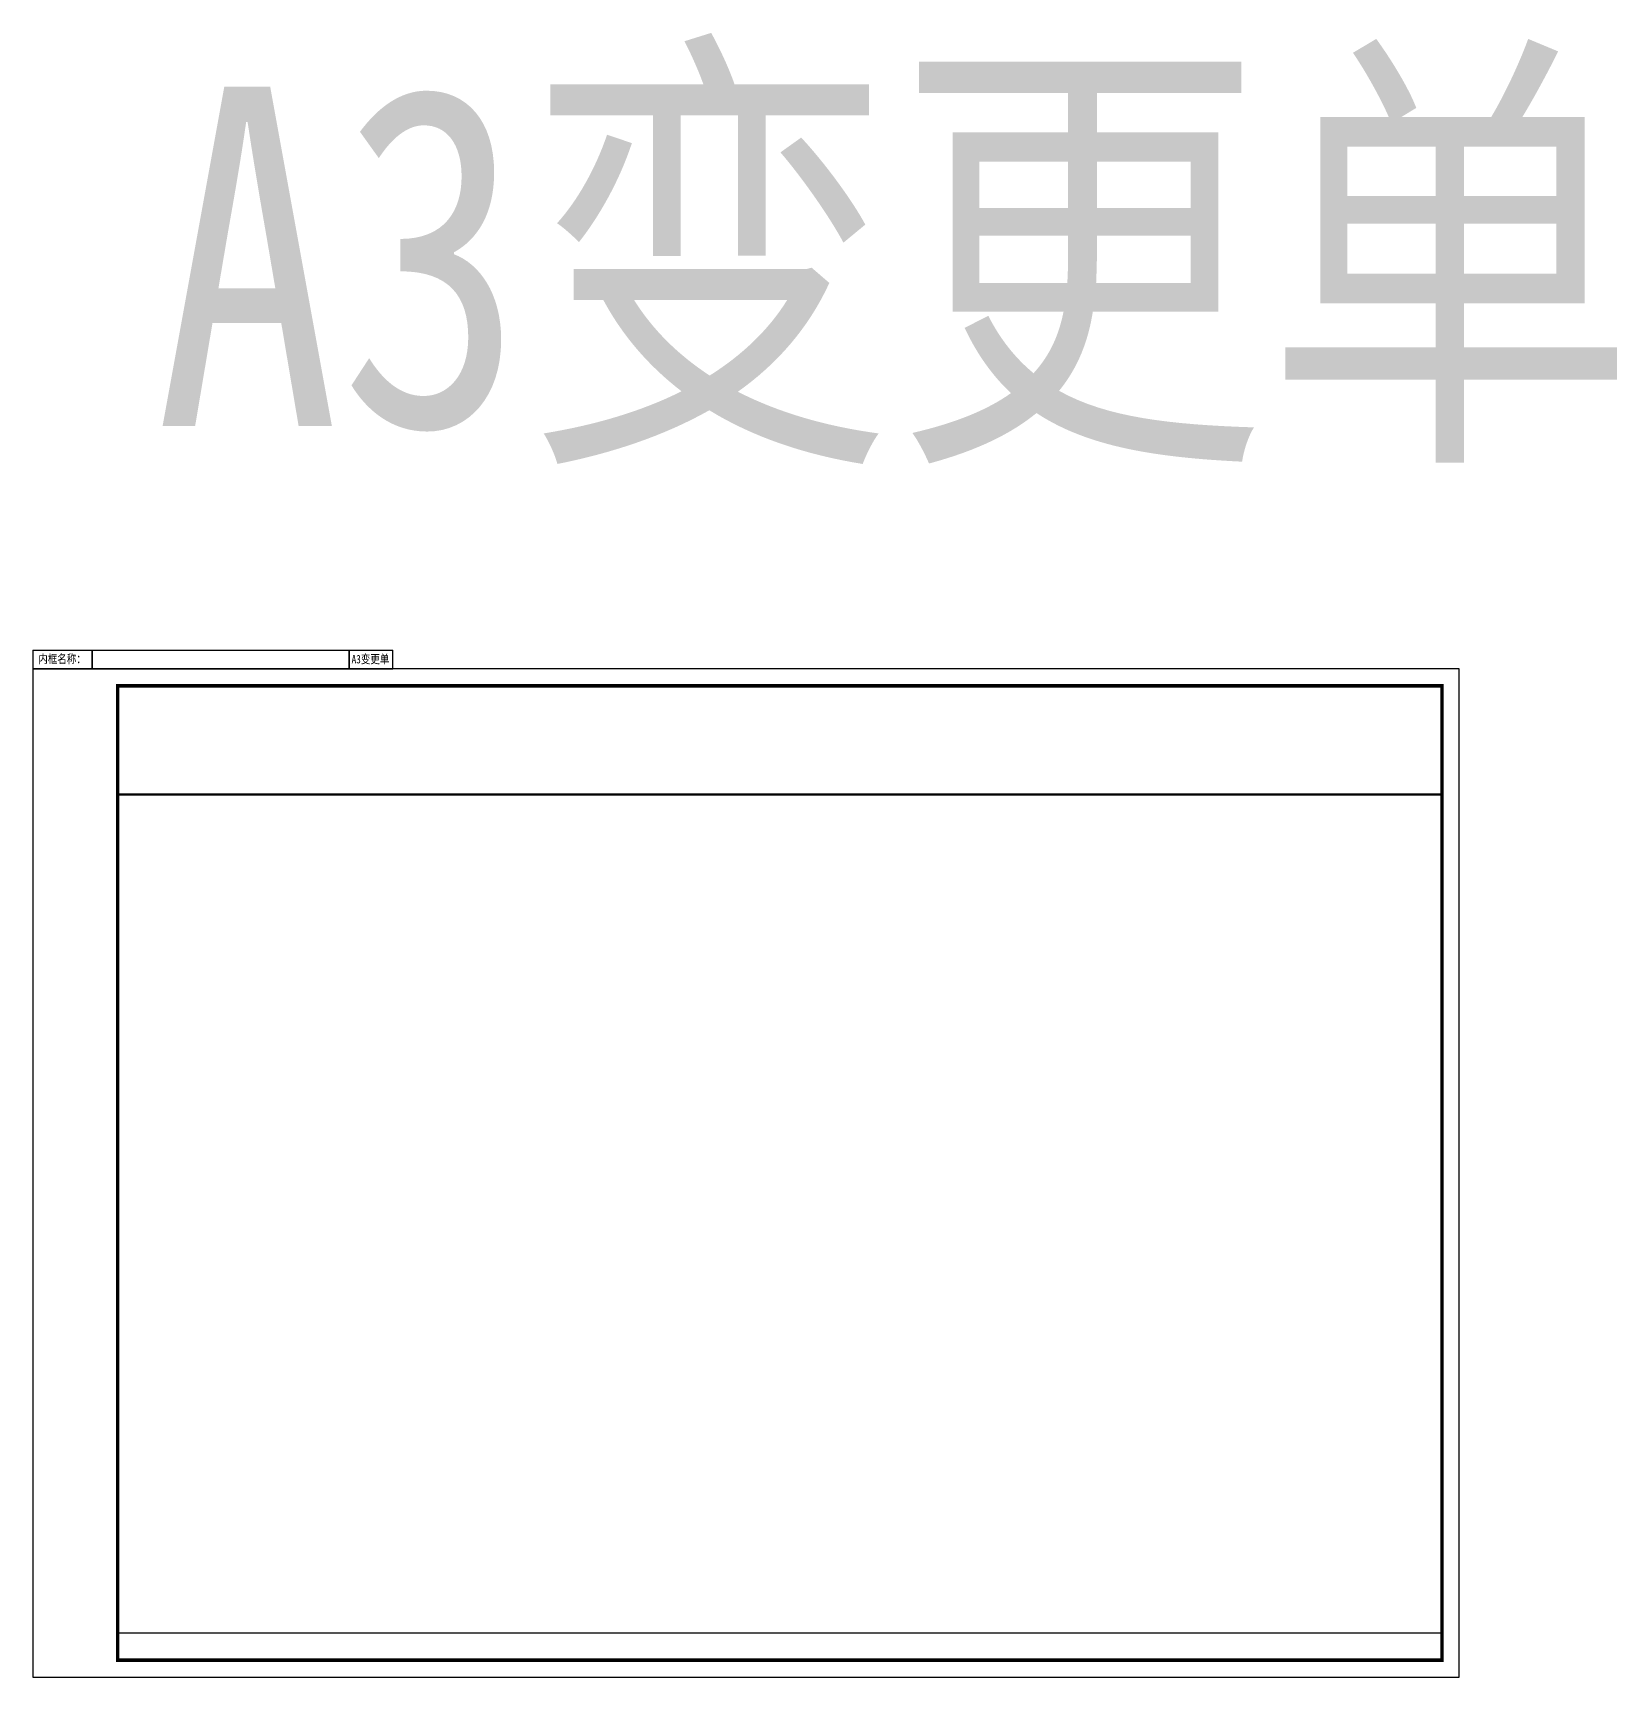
# Model space of a CAD drawing. Extents: x -84241 to 2571207, y -82302 to 1687411.
# Drawn here: x -84143 to -37488, y 293697 to 342130 of the extents above; entities that cross this region are included whole.
import ezdxf

# ---------------------------------------------------------------- set-up
doc = ezdxf.new("R2010")
doc.units = 0
doc.header["$LTSCALE"] = 1000
doc.layers.add('C-XREF-INT', color=7, linetype='CONTINUOUS')
doc.layers.add('内框', color=8, linetype='CONTINUOUS', plot=False)
doc.styles.add('TH-STYLE1', font='', dxfattribs={"width": 0.8})
doc.styles.add('黑体', font='simhei.ttf')
doc.styles.get('TH-STYLE1').set_extended_font_data('STFangsong')

# ---------------------------------------------------------------- blocks, each defined once
blk = doc.blocks.new('THAPE_A3变更单(G)_inner')
at = {"layer": '内框'}
for p, q in [((0, 302.5), (0, 297)), ((0, 302.5), (105.98, 302.5)), ((17.5, 297), (17.5, 302.5)), ((17.5, 302.5), (17.5, 297)), ((93.17, 297), (93.16, 302.5)), ((93.16, 302.5), (93.17, 297)), ((105.98, 297), (105.98, 302.5)), ((0, 297), (17.5, 297)), ((10, 297), (0, 297)), ((30, 297), (10, 297)), ((17.5, 297), (93.17, 297)), ((70, 297), (30, 297)), ((105, 297), (70, 297)), ((93.17, 297), (105.98, 297)), ((284.5, 292), (292.5, 292)), ((202, 260), (415, 260)), ((25, 13), (415, 13))]:
    blk.add_line(p, q, dxfattribs=at)
blk.add_lwpolyline([(0, 0), (420, 0), (420, 297), (0, 297)], close=True, dxfattribs=at)
for points, const_width in [([(25, 5), (415, 5), (415, 292), (25, 292)], 1), ([(25, 292), (25, 260), (415, 260), (415, 292)], 0.7)]:
    blk.add_lwpolyline(points, close=True, dxfattribs=dict(at, const_width=const_width))
at = {"layer": '内框', "style": '黑体', "width": 0.8}
for s, p in [('内框名称：', (1.58, 298.66)), ('A3变更单', (93.86, 298.61))]:
    blk.add_text(s, height=2.5, dxfattribs=at).set_placement(p)
blk.add_attdef('内框名称', (18.4, 298.65), '', height=2.5, dxfattribs=at)

msp = doc.modelspace()

# ---------------------------------------------------------------- block references
at = {"layer": 'C-XREF-INT', "xscale": 100, "yscale": 100, "zscale": 100}
msp.add_blockref('THAPE_A3变更单(G)_inner', (-84143.49, 293696.69), dxfattribs=at)

# ---------------------------------------------------------------- texts
at = {"layer": '内框', "insert": (-80551.96, 340549.57), "char_height": 10000, "width": 98131.9671, "attachment_point": 1, "style": 'TH-STYLE1'}
msp.add_mtext('A3变更单', dxfattribs=at)

doc.saveas('drawing.dxf')
